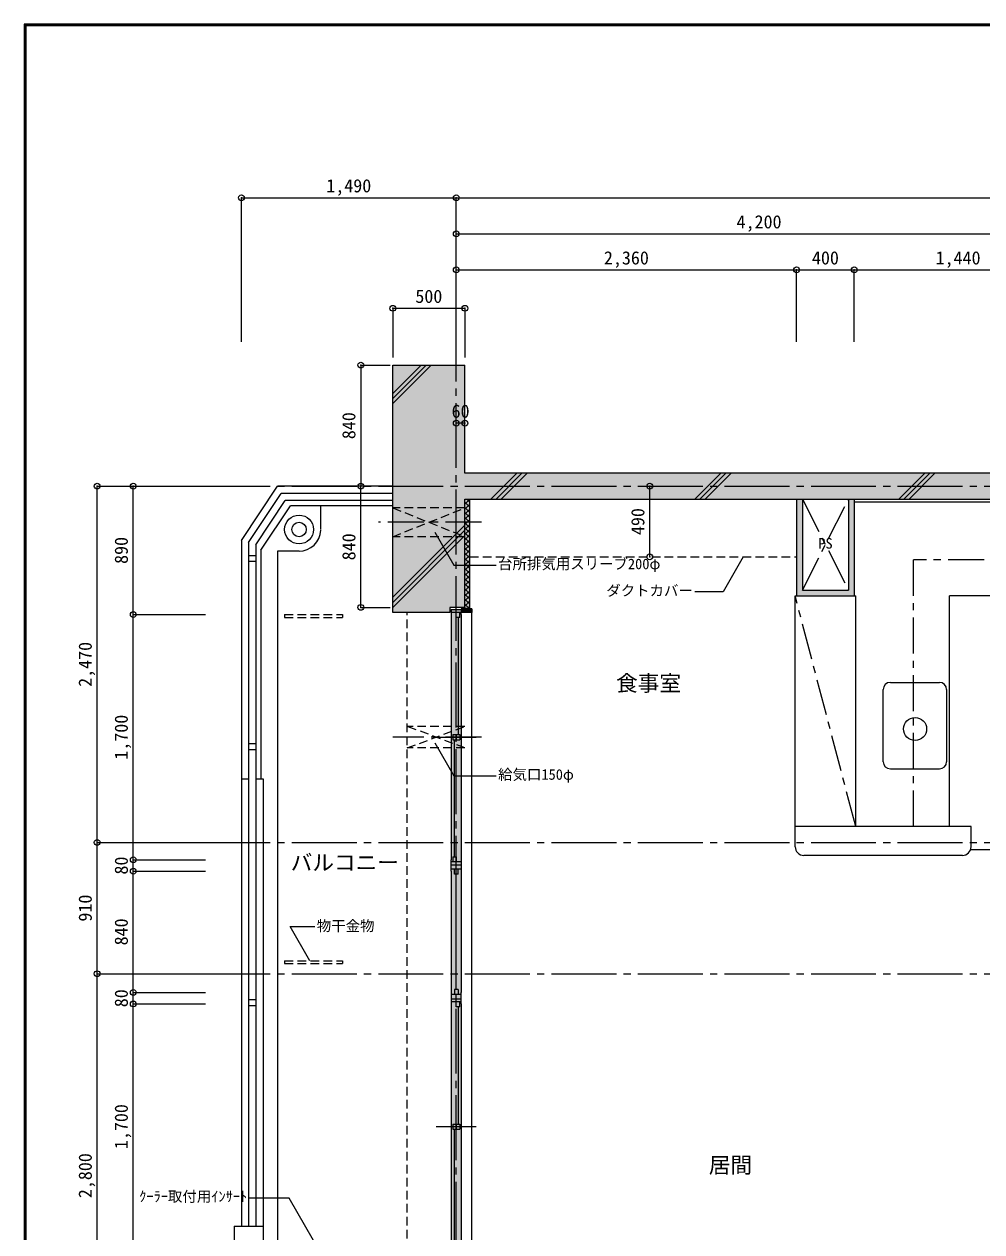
# Model space of a CAD drawing. Units: millimetres at full size, sheet at 1:50. Extents: x -9674 to 9699, y -6794 to 6791.
# Drawn here: x -9674 to -3033, y -1582 to 6791 of the extents above; entities that cross this region are included whole.
import ezdxf
from ezdxf.enums import TextEntityAlignment as Align

# ---------------------------------------------------------------- set-up
doc = ezdxf.new("R2010")
doc.units = ezdxf.units.MM
doc.header["$LTSCALE"] = 50
doc.header["$PDMODE"] = 32
doc.header["$PDSIZE"] = 40
for name, pattern in [('CHAIN1', [8, 5, -1, 1, -1]), ('CHAIN2', [12, 9, -1, 1, -1]), ('DASHED1', [1.8, 1.2, -0.6])]:
    doc.linetypes.add(name, pattern=pattern)
for name, color, linetype, lineweight in [('0-0_図面枠', 7, 'Continuous', 9), ('1-0_芯', 7, 'CHAIN2', 9), ('1-1_躯体', 2, 'Continuous', 25), ('1-2_間仕切', 3, 'Continuous', 18), ('1-3_建具', 3, 'Continuous', 18), ('1-5_設備', 7, 'Continuous', 9), ('1-6_ﾊﾞﾙｺﾆｰ・階段', 4, 'Continuous', 9), ('1-7_その他', 7, 'DASHED1', 9), ('1-8_ハッチ', 4, 'Continuous', 9), ('1-A_文字', 7, 'Continuous', 9), ('1-B_寸法', 7, 'Continuous', 9), ('1-C_梁', 7, 'DASHED1', 9)]:
    doc.layers.add(name, color=color, linetype=linetype, lineweight=lineweight)
for name, color, linetype in [('4-0', 1, 'Continuous'), ('4-1', 2, 'Continuous'), ('4-2', 4, 'Continuous'), ('4-F', 4, 'Continuous')]:
    doc.layers.add(name, color=color, linetype=linetype)
doc.styles.add('ＭＳ ゴシック', font='')
doc.styles.get('ＭＳ ゴシック').set_extended_font_data('MS Gothic')

msp = doc.modelspace()

# ---------------------------------------------------------------- linework, layer by layer
at = {"layer": '0-0_図面枠'}
for p, q in [((-9673.92, 6791.43), (-9673.92, -6793.93)), ((-9672.16, 6789.66), (-9672.16, -6792.16)), ((9697.16, 6789.66), (-9672.16, 6789.66)), ((-9670.4, 6787.9), (-9670.4, -6790.4)), ((9695.4, 6787.9), (-9670.4, 6787.9)), ((-9668.64, -6788.64), (-9668.64, 6786.14)), ((-9668.64, 6786.14), (9693.64, 6786.14)), ((-9666.87, 6784.38), (-9666.87, -6786.88)), ((9691.87, 6784.38), (-9666.87, 6784.38)), ((-9665.11, 6782.61), (-9665.11, -6785.11)), ((9690.11, 6782.61), (-9665.11, 6782.61)), ((-9663.35, 6780.85), (-9663.35, -6783.35)), ((9688.35, 6780.85), (-9663.35, 6780.85))]:
    msp.add_line(p, q, dxfattribs=at)
msp.add_lwpolyline([(9698.92, -6793.93), (9698.92, 6791.43), (-9673.92, 6791.43)], dxfattribs=at)
at = {"layer": '1-0_芯'}
for p, q in [((-6677.5, -3485.53), (-6677.5, 4587.68)), ((-8417.5, 3587.68), (8192.5, 3587.68)), ((-8417.5, 1117.68), (8192.5, 1117.68)), ((-8417.5, 207.68), (2822.5, 207.68))]:
    msp.add_line(p, q, dxfattribs=at)
at = {"layer": '1-1_躯体'}
for p, q in [((-7117.5, 2712.68), (-7117.5, 4427.68)), ((-7117.5, 4427.68), (-6617.5, 4427.68)), ((-6617.5, 3677.68), (-6617.5, 4427.68)), ((5982.5, 3677.68), (-6617.5, 3677.68)), ((-6617.5, 2747.68), (-6617.5, 3497.68)), ((-6617.5, 3497.68), (5982.5, 3497.68)), ((-6722.5, 2712.68), (-7117.5, 2712.68)), ((-6722.5, 2747.68), (-6722.5, 2712.68)), ((-6617.5, 2747.68), (-6722.5, 2747.68))]:
    msp.add_line(p, q, dxfattribs=at)
at = {"layer": '1-2_間仕切'}
for p, q in [((-4317.5, 3497.68), (-4317.5, 2827.68)), ((-4277.5, 3497.68), (-4277.5, 2867.68)), ((-3957.5, 3497.68), (-3957.5, 2867.68)), ((-3917.5, 3497.68), (-3917.5, 2827.68)), ((-4277.5, 2867.68), (-3957.5, 2867.68)), ((-4317.5, 2827.68), (-3917.5, 2827.68))]:
    msp.add_line(p, q, dxfattribs=at)
at = {"layer": '1-3_建具', "color": 7, "lineweight": 9}
for p, q in [((-6712.5, 2732.68), (-6712.5, 2697.68)), ((-6712.5, 2732.68), (-6642.5, 2732.68)), ((-6642.5, 2712.68), (-6712.5, 2712.68)), ((-6712.5, 2697.68), (-6712.5, 997.68)), ((-6642.5, 2697.68), (-6642.5, 2712.68)), ((-6642.5, 2697.68), (-6642.5, 997.68)), ((-6570.5, -1717.32), (-6570.5, 2712.68)), ((-6815.98, 1847.68), (-6539.02, 1847.68)), ((-6712.5, 917.68), (-6712.5, 997.68)), ((-6642.5, 982.68), (-6712.5, 982.68)), ((-6712.5, 962.68), (-6642.5, 962.68)), ((-6642.5, 932.68), (-6712.5, 932.68)), ((-6642.5, 997.68), (-6642.5, 917.68)), ((-6712.5, 917.68), (-6712.5, 77.68)), ((-6642.5, 917.68), (-6642.5, 77.68)), ((-6712.5, 77.68), (-6712.5, -2.32)), ((-6642.5, 62.68), (-6712.5, 62.68)), ((-6712.5, 32.68), (-6642.5, 32.68)), ((-6642.5, 12.68), (-6712.5, 12.68)), ((-6642.5, -2.32), (-6642.5, 77.68)), ((-6712.5, -2.32), (-6712.5, -1702.32)), ((-6642.5, -2.32), (-6642.5, -1702.32)), ((-6815.98, -852.32), (-6539.02, -852.32))]:
    msp.add_line(p, q, dxfattribs=at)
at = {"layer": '1-3_建具'}
for p, q in [((-6677.5, 2677.68), (-6677.5, 2712.68)), ((-6653.5, 2677.68), (-6653.5, 2712.68)), ((-6642.5, 2737.68), (-6642.5, 2712.68)), ((-6570.5, 2737.68), (-6642.5, 2737.68)), ((-6653.5, 2677.68), (-6677.5, 2677.68)), ((-6665.5, 2677.68), (-6665.5, 1865.18)), ((-6701.5, 1865.18), (-6653.5, 1865.18)), ((-6677.5, 1865.18), (-6677.5, 1830.18)), ((-6653.5, 1865.18), (-6653.5, 1830.18)), ((-6689.5, 1017.68), (-6689.5, 1830.18)), ((-6701.5, 1017.68), (-6677.5, 1017.68)), ((-6701.5, 1017.68), (-6701.5, 982.68)), ((-6677.5, 1017.68), (-6677.5, 982.68)), ((-6689.5, 897.68), (-6689.5, 932.68)), ((-6665.5, 897.68), (-6665.5, 932.68)), ((-6665.5, 897.68), (-6689.5, 897.68)), ((-6677.5, 97.68), (-6677.5, 897.68)), ((-6665.5, 97.68), (-6689.5, 97.68)), ((-6689.5, 97.68), (-6689.5, 62.68)), ((-6665.5, 97.68), (-6665.5, 62.68)), ((-6677.5, -22.32), (-6677.5, 12.68)), ((-6653.5, -22.32), (-6653.5, 12.68)), ((-6653.5, -22.32), (-6677.5, -22.32)), ((-6665.5, -22.32), (-6665.5, -834.82)), ((-6701.5, -834.82), (-6653.5, -834.82)), ((-6677.5, -834.82), (-6677.5, -869.82)), ((-6653.5, -834.82), (-6653.5, -869.82)), ((-6689.5, -1682.32), (-6689.5, -869.82))]:
    msp.add_line(p, q, dxfattribs=at)
for points in [[(-6570.5, 2737.68), (-6570.5, 2712.68), (-6642.5, 2712.68)], [(-6701.5, 1865.18), (-6701.5, 1830.18), (-6653.5, 1830.18)], [(-6701.5, -834.82), (-6701.5, -869.82), (-6653.5, -869.82)]]:
    msp.add_lwpolyline(points, dxfattribs=at)
at = {"layer": '1-5_設備'}
for p, q in [((-2167.5, 3477.68), (-3917.5, 3477.68)), ((-4327.5, 2827.68), (-4317.5, 2827.68)), ((-4327.5, 1087.68), (-4327.5, 2827.68)), ((-3917.5, 2827.68), (-3907.5, 2827.68)), ((-3907.5, 1227.68), (-3907.5, 2827.68)), ((-3257.5, 1227.68), (-3257.5, 2827.68)), ((-2167.5, 2827.68), (-3257.5, 2827.68)), ((-3717.5, 1677.68), (-3717.5, 2177.68)), ((-3667.5, 2227.68), (-3327.5, 2227.68)), ((-3277.5, 2177.68), (-3277.5, 1677.68)), ((-3667.5, 1627.68), (-3327.5, 1627.68)), ((-3167.5, 1027.68), (-4267.5, 1027.68)), ((-3110.93, 1067.68), (-2277.5, 1067.68))]:
    msp.add_line(p, q, dxfattribs=at)
at = {"layer": '1-5_設備', "linetype": 'CHAIN1'}
for p, q in [((-3507.5, 1227.68), (-3507.5, 3077.68)), ((-3017.5, 3077.68), (-3507.5, 3077.68)), ((-3907.5, 1227.68), (-4327.5, 2827.68))]:
    msp.add_line(p, q, dxfattribs=at)
at = {"layer": '1-5_設備'}
msp.add_lwpolyline([(-3107.5, 1087.68), (-3107.5, 1227.68), (-4327.5, 1227.68)], dxfattribs=at)
msp.add_circle((-3495.87, 1904.31), 80, dxfattribs=at)
for centre, radius, start, end in [((-3667.5, 2177.68), 50, 90, 180), ((-3327.5, 2177.68), 50, 0, 90), ((-3667.5, 1677.68), 50, 180, 270), ((-3327.5, 1677.68), 50, 270, 0), ((-4267.5, 1087.68), 60, 180, 270), ((-3167.5, 1087.68), 60, 270, 0)]:
    msp.add_arc(centre, radius, start, end, dxfattribs=at)
at = {"layer": '1-6_ﾊﾞﾙｺﾆｰ・階段', "color": 7}
for p, q in [((-8167.5, 3211.68), (-7917.5, 3587.68)), ((-8117.5, 3196.58), (-7890.7, 3537.68)), ((-7117.5, 3587.68), (-7917.5, 3587.68)), ((-7117.5, 3537.68), (-7890.7, 3537.68)), ((-8067.5, 3181.47), (-7863.9, 3487.68)), ((-8032.5, 3143.81), (-7827.13, 3452.68)), ((-7117.5, 3487.68), (-7863.9, 3487.68)), ((-7117.5, 3452.68), (-7827.13, 3452.68)), ((-8167.5, 3211.68), (-8167.5, -1542.32)), ((-8117.5, 3196.58), (-8117.5, -1542.32)), ((-8117.5, 3107.68), (-8067.5, 3107.68)), ((-8067.5, 3181.47), (-8067.5, -1542.32)), ((-8032.5, 3143.81), (-8032.5, 1557.68)), ((-8117.5, 3067.68), (-8067.5, 3067.68)), ((-8117.5, 1802.68), (-8067.5, 1802.68)), ((-8117.5, 1762.68), (-8067.5, 1762.68)), ((-8167.5, 1557.68), (-8117.5, 1557.68)), ((-8067.5, 1557.68), (-8017.5, 1557.68)), ((-8017.5, 1557.68), (-8017.5, -1746.78)), ((-8117.5, 27.68), (-8067.5, 27.68)), ((-8117.5, -12.32), (-8067.5, -12.32)), ((-8217.5, -1542.32), (-8017.5, -1542.32))]:
    msp.add_line(p, q, dxfattribs=at)
at = {"layer": '1-6_ﾊﾞﾙｺﾆｰ・階段'}
msp.add_line((-7617.5, 3287.68), (-7617.5, 3452.68), dxfattribs=at)
msp.add_lwpolyline([(-7767.5, 3137.68), (-7917.5, 3137.68), (-7917.5, -1716.08)], dxfattribs=at)
at = {"layer": '1-6_ﾊﾞﾙｺﾆｰ・階段', "color": 7}
msp.add_lwpolyline([(-8217.5, -1542.32), (-8217.5, -1692.32), (-7912.5, -2142.32)], dxfattribs=at)
at = {"layer": '1-6_ﾊﾞﾙｺﾆｰ・階段'}
msp.add_circle((-7767.5, 3287.68), 100, dxfattribs=at)
at = {"layer": '1-6_ﾊﾞﾙｺﾆｰ・階段', "color": 7}
msp.add_circle((-7767.5, 3287.68), 50, dxfattribs=at)
at = {"layer": '1-6_ﾊﾞﾙｺﾆｰ・階段'}
msp.add_arc((-7767.5, 3287.68), 150, 270, 357.77329, dxfattribs=at)
at = {"layer": '1-7_その他'}
for p, q in [((-6617.5, 3437.68), (-7117.5, 3437.68)), ((-7117.5, 3237.68), (-6617.5, 3437.68)), ((-7117.5, 3437.68), (-6617.5, 3237.68)), ((-6617.5, 3237.68), (-7117.5, 3237.68)), ((-7867.5, 2697.68), (-7867.5, 2677.68)), ((-7867.5, 2677.68), (-7467.5, 2677.68)), ((-6617.5, 1922.68), (-7017.5, 1922.68)), ((-6617.5, 1772.68), (-7017.5, 1922.68)), ((-7017.5, 1772.68), (-6617.5, 1922.68)), ((-6617.5, 1772.68), (-7017.5, 1772.68)), ((-7867.5, 297.68), (-7867.5, 277.68)), ((-7867.5, 277.68), (-7467.5, 277.68))]:
    msp.add_line(p, q, dxfattribs=at)
at = {"layer": '1-7_その他', "color": 4, "linetype": 'CHAIN1'}
for p, q in [((-4277.5, 2867.68), (-3957.5, 3497.68)), ((-4277.5, 3497.68), (-3957.5, 2867.68))]:
    msp.add_line(p, q, dxfattribs=at)
at = {"layer": '1-7_その他', "linetype": 'CHAIN1'}
for p, q in [((-6502.5, 3337.68), (-7217.5, 3337.68)), ((-6502.5, 1847.68), (-7117.5, 1847.68))]:
    msp.add_line(p, q, dxfattribs=at)
at = {"layer": '1-7_その他'}
for points in [[(-7867.5, 2697.68), (-7467.5, 2697.68), (-7467.5, 2677.68)], [(-7867.5, 297.68), (-7467.5, 297.68), (-7467.5, 277.68)]]:
    msp.add_lwpolyline(points, dxfattribs=at)
at = {"layer": '1-8_ハッチ'}
for p, q in [((-7117.5, 4160.85), (-6850.67, 4427.68)), ((-7117.5, 4196.21), (-6886.02, 4427.68)), ((-7117.5, 4231.56), (-6921.38, 4427.68)), ((-6437.17, 3497.68), (-6257.17, 3677.68)), ((-6401.81, 3497.68), (-6221.81, 3677.68)), ((-6366.46, 3497.68), (-6186.46, 3677.68)), ((-5022.95, 3497.68), (-4842.95, 3677.68)), ((-4987.6, 3497.68), (-4807.6, 3677.68)), ((-4952.24, 3497.68), (-4772.24, 3677.68)), ((-3608.74, 3497.68), (-3428.74, 3677.68)), ((-3573.38, 3497.68), (-3393.38, 3677.68)), ((-3538.03, 3497.68), (-3358.03, 3677.68)), ((-6617.5, 3464.19), (-6584.01, 3497.68)), ((-6617.5, 3476.29), (-6582.5, 3441.29)), ((-6617.5, 3428.84), (-6582.5, 3463.84)), ((-6617.5, 3440.94), (-6582.5, 3405.94)), ((-6603.53, 3497.68), (-6582.5, 3476.65)), ((-6582.5, 2737.68), (-6582.5, 3497.68)), ((-6617.5, 3393.48), (-6582.5, 3428.48)), ((-6617.5, 3405.58), (-6582.5, 3370.58)), ((-6617.5, 3358.12), (-6582.5, 3393.12)), ((-6617.5, 3370.23), (-6582.5, 3335.23)), ((-6617.5, 3322.77), (-6582.5, 3357.77)), ((-7117.5, 2817.35), (-6617.5, 3317.35)), ((-7117.5, 2781.99), (-6617.5, 3281.99)), ((-6617.5, 3334.87), (-6582.5, 3299.87)), ((-6617.5, 3287.41), (-6582.5, 3322.41)), ((-6617.5, 3299.52), (-6582.5, 3264.52)), ((-6617.5, 3252.06), (-6582.5, 3287.06)), ((-7117.5, 2746.64), (-6617.5, 3246.64)), ((-6617.5, 3264.16), (-6582.5, 3229.16)), ((-6617.5, 3216.7), (-6582.5, 3251.7)), ((-6617.5, 3228.81), (-6582.5, 3193.81)), ((-6617.5, 3181.35), (-6582.5, 3216.35)), ((-6617.5, 3193.45), (-6582.5, 3158.45)), ((-6617.5, 3145.99), (-6582.5, 3180.99)), ((-6617.5, 3158.1), (-6582.5, 3123.1)), ((-6617.5, 3110.64), (-6582.5, 3145.64)), ((-6617.5, 3122.74), (-6582.5, 3087.74)), ((-6617.5, 3075.28), (-6582.5, 3110.28)), ((-6617.5, 3087.39), (-6582.5, 3052.39)), ((-6617.5, 3039.93), (-6582.5, 3074.93)), ((-6617.5, 3052.03), (-6582.5, 3017.03)), ((-6617.5, 3004.57), (-6582.5, 3039.57)), ((-6617.5, 3016.67), (-6582.5, 2981.67)), ((-6617.5, 2969.22), (-6582.5, 3004.22)), ((-6617.5, 2981.32), (-6582.5, 2946.32)), ((-6617.5, 2933.86), (-6582.5, 2968.86)), ((-6617.5, 2945.96), (-6582.5, 2910.96)), ((-6617.5, 2898.51), (-6582.5, 2933.51)), ((-6617.5, 2910.61), (-6582.5, 2875.61)), ((-6617.5, 2863.15), (-6582.5, 2898.15)), ((-6617.5, 2875.25), (-6582.5, 2840.25)), ((-6617.5, 2827.79), (-6582.5, 2862.79)), ((-6617.5, 2839.9), (-6582.5, 2804.9)), ((-6617.5, 2792.44), (-6582.5, 2827.44)), ((-6617.5, 2804.54), (-6582.5, 2769.54)), ((-6617.5, 2757.08), (-6582.5, 2792.08)), ((-6617.5, 2769.19), (-6586, 2737.68)), ((-6617.5, 2737.91), (-6617.27, 2737.68)), ((-6601.54, 2737.68), (-6582.5, 2756.73))]:
    msp.add_line(p, q, dxfattribs=at)
at = {"layer": '1-A_文字'}
for p, q in [((-4687.3, 3097.68), (-4827.15, 2855.46)), ((-4827.15, 2855.46), (-5023.06, 2855.46)), ((-7828.72, 534.13), (-7658.31, 534.13)), ((-7692.2, 297.68), (-7828.72, 534.13)), ((-7836.84, -1349.02), (-8112.85, -1349.02)), ((-7667.5, -1642.32), (-7836.84, -1349.02))]:
    msp.add_line(p, q, dxfattribs=at)
for points in [[(-6825.78, 3267.88), (-6694.39, 3040.32), (-6401.53, 3040.32)], [(-6825.78, 1807.91), (-6694.39, 1580.34), (-6401.53, 1580.34)]]:
    msp.add_lwpolyline(points, dxfattribs=at)
at = {"layer": '1-B_寸法'}
for p, q in [((-8167.5, 4587.68), (-8167.5, 5587.68)), ((-8167.5, 5587.68), (-6677.5, 5587.68)), ((-6677.5, 4587.68), (-6677.5, 5587.68)), ((-6677.5, 5587.68), (6422.5, 5587.68)), ((-6677.5, 5337.68), (-2477.5, 5337.68)), ((-6677.5, 5087.68), (-4317.5, 5087.68)), ((-4317.5, 4587.68), (-4317.5, 5087.68)), ((-4317.5, 5087.68), (-3917.5, 5087.68)), ((-3917.5, 4587.68), (-3917.5, 5087.68)), ((-3917.5, 5087.68), (-2477.5, 5087.68)), ((-7117.5, 4821.09), (-7117.5, 4480.9)), ((-7117.5, 4821.09), (-6617.5, 4821.09)), ((-6617.5, 4821.09), (-6617.5, 4480.9)), ((-7339.41, 4427.68), (-7339.41, 3587.68)), ((-7339.41, 4427.68), (-7136.65, 4427.68)), ((-6617.5, 4024.7), (-6677.5, 4024.7)), ((-9167.5, 1117.68), (-9167.5, 3587.68)), ((-9167.5, 3587.68), (-8417.5, 3587.68)), ((-8917.5, 2697.68), (-8917.5, 3587.68)), ((-7339.41, 2747.68), (-7339.41, 3587.68)), ((-5335.64, 3097.68), (-5335.64, 3587.68)), ((-8917.5, 2697.68), (-8417.5, 2697.68)), ((-8917.5, 997.68), (-8917.5, 2697.68)), ((-7339.41, 2747.68), (-7136.65, 2747.68)), ((-9167.5, 207.68), (-9167.5, 1117.68)), ((-9167.5, 1117.68), (-8417.5, 1117.68)), ((-8917.5, 997.68), (-8417.5, 997.68)), ((-8917.5, 917.68), (-8917.5, 997.68)), ((-8917.5, 917.68), (-8417.5, 917.68)), ((-8917.5, 77.68), (-8917.5, 917.68)), ((-9167.5, -2592.32), (-9167.5, 207.68)), ((-9167.5, 207.68), (-8417.5, 207.68)), ((-8917.5, 77.68), (-8417.5, 77.68)), ((-8917.5, -2.32), (-8917.5, 77.68)), ((-8917.5, -2.32), (-8417.5, -2.32)), ((-8917.5, -1702.32), (-8917.5, -2.32))]:
    msp.add_line(p, q, dxfattribs=at)
at = {"layer": '1-B_寸法', "color": 3}
for p in [(-8167.5, 5587.68), (-6677.5, 5587.68), (-6677.5, 5337.68), (-6677.5, 5087.68), (-4317.5, 5087.68), (-3917.5, 5087.68), (-7117.5, 4821.09), (-6617.5, 4821.09), (-7339.41, 4427.68), (-6677.5, 4024.7), (-6617.5, 4024.7), (-9167.5, 3587.68), (-8917.5, 3587.68), (-7339.41, 3587.68), (-5335.64, 3587.68), (-5335.64, 3097.68), (-7339.41, 2747.68), (-8917.5, 2697.68), (-9167.5, 1117.68), (-8917.5, 997.68), (-8917.5, 917.68), (-9167.5, 207.68), (-8917.5, 77.68), (-8917.5, -2.32)]:
    msp.add_point(p, dxfattribs=at)
at = {"layer": '1-C_梁'}
for p, q in [((-6582.5, 3097.68), (-4317.5, 3097.68)), ((-7017.5, -1717.32), (-7017.5, 2712.68))]:
    msp.add_line(p, q, dxfattribs=at)
at = {"layer": '4-0'}
for points in [[(-7117.5, 4427.68), (-6617.5, 4427.68), (-6617.5, 2747.68)], [(-7117.5, 4427.68), (-6617.5, 2747.68), (-6722.5, 2747.68)], [(-7117.5, 4427.68), (-6722.5, 2747.68), (-6722.5, 2712.68)], [(-7117.5, 4427.68), (-6722.5, 2712.68), (-7117.5, 2712.68)], [(-6617.5, 3677.68), (-6617.5, 3497.68), (5982.5, 3677.68), (5982.5, 3497.68)]]:
    msp.add_solid(points, dxfattribs=at)
at = {"layer": '4-1'}
msp.add_solid([(-6712.5, -1737.32), (-6642.5, -1737.32), (-6712.5, 2732.68), (-6642.5, 2732.68)], dxfattribs=at)
at = {"layer": '4-2'}
for points in [[(-4317.5, 3497.68), (-4277.5, 3497.68), (-4277.5, 2867.68)], [(-4317.5, 2827.68), (-4317.5, 3497.68), (-4277.5, 2867.68)], [(-3957.5, 3497.68), (-3917.5, 3497.68), (-3917.5, 2827.68)], [(-3957.5, 2867.68), (-3957.5, 3497.68), (-3917.5, 2827.68)], [(-4317.5, 2827.68), (-4277.5, 2867.68), (-3957.5, 2867.68)], [(-3957.5, 2867.68), (-3917.5, 2827.68), (-4317.5, 2827.68)]]:
    msp.add_solid(points, dxfattribs=at)
at = {"layer": '4-F'}
for points in [[(-6617.5, 3497.68), (-6582.5, 3497.68), (-6582.5, 2737.68)], [(-6582.5, 2737.68), (-6617.5, 2747.68), (-6617.5, 3497.68)], [(-6642.5, 2712.68), (-6642.36, 2747.79), (-6617.5, 2747.68)], [(-6582.5, 2737.68), (-6642.5, 2712.68), (-6617.5, 2747.68)], [(-6570.5, 2737.68), (-6570.5, 2712.68), (-6642.5, 2712.68)], [(-6582.5, 2737.68), (-6570.5, 2737.68), (-6642.5, 2712.68)]]:
    msp.add_solid(points, dxfattribs=at)

# ---------------------------------------------------------------- texts
at = {"layer": '1-A_文字', "style": 'ＭＳ ゴシック'}
for s, height, p in [('PS', 73.31, (-4167.5, 3132.68)), ('台所排気用スリーブ200φ', 73.31, (-6387.42, 2990.25)), ('ダクトカバー', 73.31, (-5637.17, 2805.4)), ('食事室', 110, (-5569.11, 2134.22)), ('給気口150φ', 73.31, (-6387.42, 1530.28)), ('バルコニー', 110, (-7825.69, 890.59)), ('物干金物', 73.31, (-7644.5, 480.53)), ('居間', 110, (-4926.59, -1207.82)), ('ｸｰﾗｰ取付用ｲﾝｻｰﾄ', 73.31, (-8876.67, -1395.41))]:
    msp.add_text(s, height=height, dxfattribs=at).set_placement(p, align=Align.BOTTOM_LEFT)
at = {"layer": '1-B_寸法', "style": 'ＭＳ ゴシック'}
for s, p in [('1,490', (-7578.75, 5597.68)), ('4,200', (-4733.75, 5347.68)), ('2,360', (-5653.75, 5097.68)), ('400', (-4211.25, 5097.68)), ('1,440', (-3353.75, 5097.68)), ('500', (-6961.25, 4831.09)), ('60', (-6710, 4034.7))]:
    msp.add_text(s, height=91.64, dxfattribs=at).set_placement(p, align=Align.BOTTOM_LEFT)
for s, p in [('840', (-7349.41, 3913.93)), ('490', (-5345.64, 3248.93)), ('890', (-8927.5, 3048.93)), ('840', (-7349.41, 3073.93)), ('2,470', (-9177.5, 2196.43)), ('1,700', (-8927.5, 1691.43)), ('80', (-8927.5, 895.18)), ('910', (-9177.5, 568.93)), ('840', (-8927.5, 403.93)), ('80', (-8927.5, -24.82)), ('1,700', (-8927.5, -1008.57)), ('2,800', (-9177.5, -1348.57))]:
    msp.add_text(s, height=91.64, rotation=90, dxfattribs=at).set_placement(p, align=Align.BOTTOM_LEFT)

doc.saveas('drawing.dxf')
